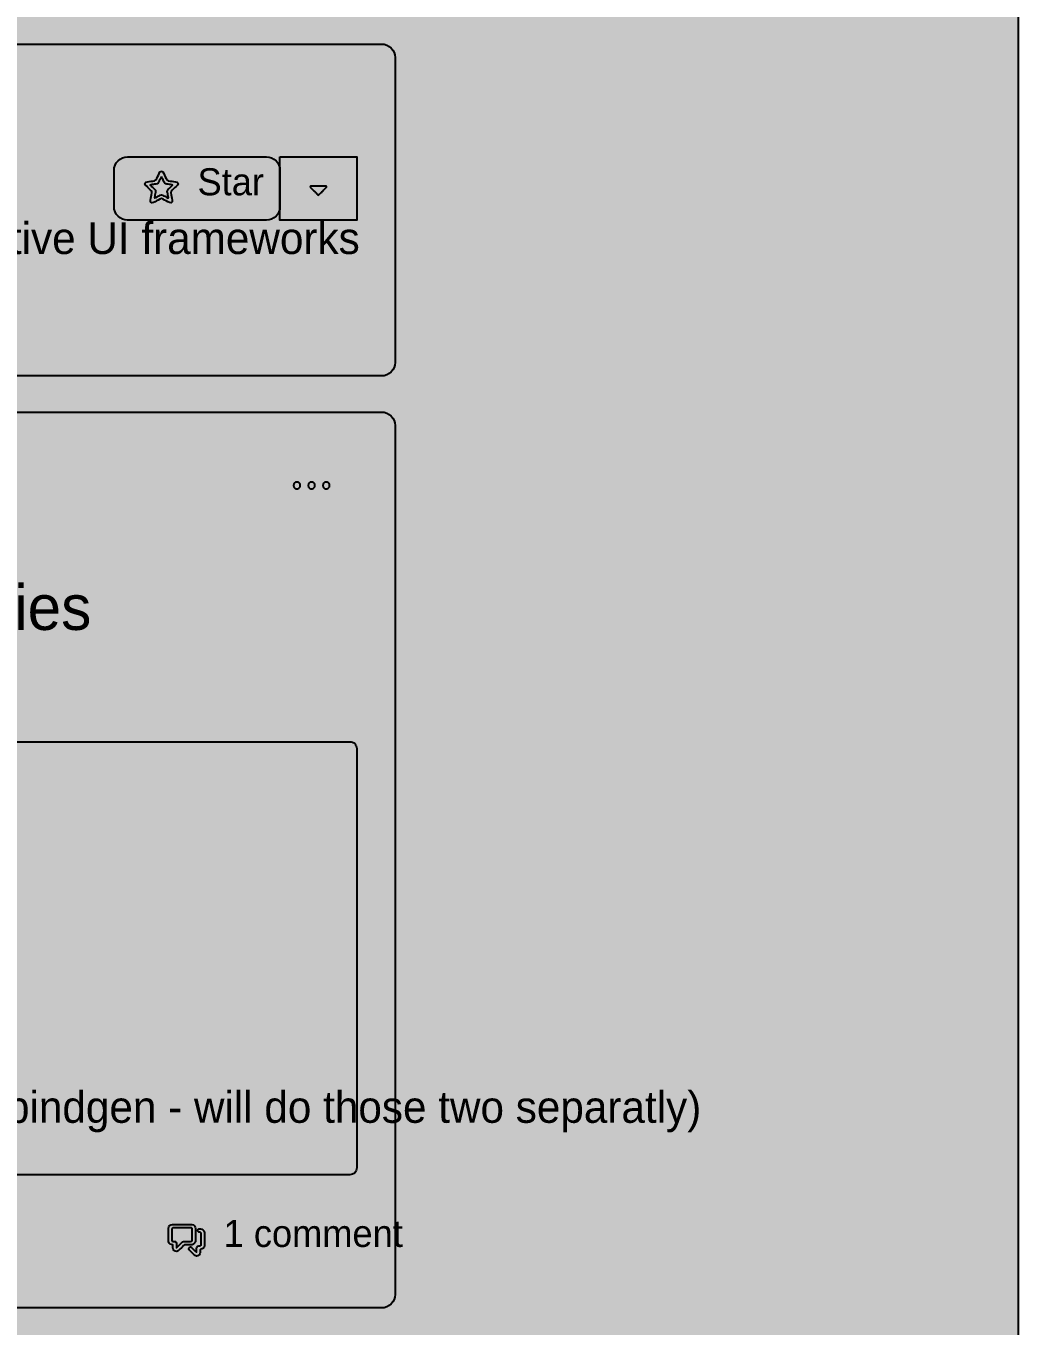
# Model space of a CAD drawing. Extents: x 0 to 2255, y 0 to 8703.
# Drawn here: x 840 to 1280, y 6424 to 7000 of the extents above; entities that cross this region are included whole.
import ezdxf

# ---------------------------------------------------------------- set-up
doc = ezdxf.new("R2010")
doc.units = 0

msp = doc.modelspace()

# ---------------------------------------------------------------- hatches: boundary and pattern name
at = {"true_color": 0x0d1117}
for points in [[(0, 8703), (1280, 8703), (1280, 0.44), (0, 0.44)], [(0, 8639), (1280, 8639), (1280, 0.44), (0, 0.44)], [(350, 6991.94), (998.03, 6991.94), (998.03, 6991.94), (999.2, 6991.82), (1000.33, 6991.48), (1001.36, 6990.93), (1002.27, 6990.18), (1003.02, 6989.27), (1003.57, 6988.23), (1003.92, 6987.11), (1004.03, 6985.94), (1004.03, 6850.94), (1004.03, 6850.94), (1003.92, 6849.77), (1003.57, 6848.64), (1003.02, 6847.6), (1002.27, 6846.69), (1001.36, 6845.95), (1000.33, 6845.39), (999.2, 6845.05), (998.03, 6844.94), (350, 6844.94), (350, 6844.94), (348.83, 6845.05), (347.7, 6845.39), (346.67, 6845.95), (345.76, 6846.69), (345.01, 6847.6), (344.46, 6848.64), (344.12, 6849.77), (344, 6850.94), (344, 6985.94), (344, 6985.94), (344.12, 6987.11), (344.46, 6988.23), (345.01, 6989.27), (345.76, 6990.18), (346.67, 6990.93), (347.7, 6991.48), (348.83, 6991.82), (350, 6991.94)], [(350, 6828.94), (998.03, 6828.94), (998.03, 6828.94), (999.2, 6828.82), (1000.33, 6828.48), (1001.36, 6827.93), (1002.27, 6827.18), (1003.02, 6826.27), (1003.57, 6825.23), (1003.92, 6824.11), (1004.03, 6822.94), (1004.03, 6438.12), (1004.03, 6438.12), (1003.92, 6436.95), (1003.57, 6435.83), (1003.02, 6434.79), (1002.27, 6433.88), (1001.36, 6433.14), (1000.33, 6432.58), (999.2, 6432.24), (998.03, 6432.12), (350, 6432.12), (350, 6432.12), (348.83, 6432.24), (347.7, 6432.58), (346.67, 6433.14), (345.76, 6433.88), (345.01, 6434.79), (344.46, 6435.83), (344.12, 6436.95), (344, 6438.12), (344, 6822.94), (344, 6822.94), (344.12, 6824.11), (344.46, 6825.23), (345.01, 6826.27), (345.76, 6827.18), (346.67, 6827.93), (347.7, 6828.48), (348.83, 6828.82), (350, 6828.94)]]:
    msp.add_hatch(color=256, dxfattribs=at).paths.add_polyline_path(points, flags=0)
at = {"true_color": 0x010409}
msp.add_hatch(color=256, dxfattribs=at).paths.add_polyline_path([(0, 8639), (1280, 8639), (1280, 0.44), (0, 0.44)], flags=0)
at = {"true_color": 0x212830}
for points in [[(885.5, 6941.94), (947.03, 6941.94), (947.03, 6941.94), (948.2, 6941.82), (949.33, 6941.48), (950.36, 6940.93), (951.27, 6940.18), (952.02, 6939.27), (952.57, 6938.23), (952.92, 6937.11), (953.03, 6935.94), (953.03, 6919.94), (953.03, 6919.94), (952.92, 6918.77), (952.57, 6917.64), (952.02, 6916.6), (951.27, 6915.69), (950.36, 6914.95), (949.33, 6914.39), (948.2, 6914.05), (947.03, 6913.94), (885.5, 6913.94), (885.5, 6913.94), (884.33, 6914.05), (883.2, 6914.39), (882.17, 6914.95), (881.26, 6915.69), (880.51, 6916.6), (879.96, 6917.64), (879.62, 6918.77), (879.5, 6919.94), (879.5, 6935.94), (879.5, 6935.94), (879.62, 6937.11), (879.96, 6938.23), (880.51, 6939.27), (881.26, 6940.18), (882.17, 6940.93), (883.2, 6941.48), (884.33, 6941.82), (885.5, 6941.94)], [(953.03, 6941.94), (987.03, 6941.94), (987.03, 6913.94), (953.03, 6913.94)]]:
    msp.add_hatch(color=256, dxfattribs=at).paths.add_polyline_path(points, flags=0)
at = {"true_color": 0x9198a1}
h = msp.add_hatch(color=256, dxfattribs=at)
h.paths.add_polyline_path([(900.5, 6935.69), (901.15, 6935.3), (901.51, 6934.59), (901.86, 6933.88), (902.21, 6933.17), (902.56, 6932.45), (902.91, 6931.74), (903.53, 6931.39), (904.31, 6931.27), (905.1, 6931.16), (905.89, 6931.04), (906.67, 6930.93), (907.46, 6930.79), (907.9, 6930.18), (907.59, 6929.48), (907.03, 6928.92), (906.46, 6928.37), (905.89, 6927.81), (905.32, 6927.26), (904.75, 6926.7), (904.74, 6925.97), (904.88, 6925.18), (905.01, 6924.4), (905.15, 6923.62), (905.28, 6922.83), (905.33, 6922.05), (904.76, 6921.54), (904.02, 6921.74), (903.31, 6922.11), (902.61, 6922.48), (901.91, 6922.85), (901.2, 6923.22), (900.5, 6923.59), (899.79, 6923.22), (899.09, 6922.85), (898.39, 6922.48), (897.68, 6922.11), (896.98, 6921.74), (896.23, 6921.54), (895.67, 6922.05), (895.72, 6922.84), (895.86, 6923.62), (895.99, 6924.4), (896.12, 6925.19), (896.26, 6925.97), (896.25, 6926.71), (895.68, 6927.26), (895.11, 6927.82), (894.54, 6928.37), (893.97, 6928.93), (893.4, 6929.48), (893.09, 6930.18), (893.54, 6930.79), (894.33, 6930.93), (895.11, 6931.04), (895.9, 6931.16), (896.69, 6931.27), (897.47, 6931.39), (898.09, 6931.74), (898.44, 6932.45), (898.79, 6933.17), (899.14, 6933.88), (899.49, 6934.59), (899.85, 6935.3), (900.5, 6935.69)], flags=0)
h.paths.add_polyline_path([(900.5, 6933.24), (900.26, 6932.75), (900.02, 6932.26), (899.78, 6931.77), (899.53, 6931.29), (899.29, 6930.8), (899.04, 6930.31), (898.58, 6930.03), (898.04, 6929.95), (897.5, 6929.88), (896.97, 6929.8), (896.43, 6929.72), (895.89, 6929.64), (895.53, 6929.5), (895.92, 6929.12), (896.31, 6928.74), (896.7, 6928.36), (897.1, 6927.98), (897.49, 6927.6), (897.84, 6927.19), (897.9, 6926.66), (897.81, 6926.12), (897.71, 6925.58), (897.62, 6925.04), (897.53, 6924.51), (897.44, 6923.97), (897.58, 6923.75), (898.06, 6924), (898.54, 6924.26), (899.02, 6924.51), (899.51, 6924.76), (899.99, 6925.02), (900.5, 6925.19), (901.01, 6925.02), (901.49, 6924.76), (901.98, 6924.51), (902.46, 6924.25), (902.94, 6924), (903.43, 6923.75), (903.56, 6923.97), (903.47, 6924.51), (903.38, 6925.04), (903.29, 6925.58), (903.19, 6926.12), (903.1, 6926.66), (903.16, 6927.19), (903.51, 6927.6), (903.9, 6927.98), (904.3, 6928.36), (904.69, 6928.74), (905.08, 6929.12), (905.47, 6929.5), (905.11, 6929.64), (904.57, 6929.72), (904.03, 6929.8), (903.49, 6929.87), (902.95, 6929.95), (902.41, 6930.03), (901.96, 6930.32), (901.71, 6930.8), (901.47, 6931.29), (901.22, 6931.78), (900.98, 6932.27), (900.74, 6932.76), (900.5, 6933.24)], flags=0)
msp.add_hatch(color=256, dxfattribs=at).paths.add_polyline_path([(966.46, 6928.51), (966.66, 6928.31), (966.86, 6928.11), (967.05, 6927.91), (967.25, 6927.72), (967.45, 6927.52), (967.65, 6927.32), (967.85, 6927.12), (968.05, 6926.92), (968.25, 6926.72), (968.44, 6926.53), (968.64, 6926.33), (968.84, 6926.13), (969.04, 6925.93), (969.24, 6925.73), (969.44, 6925.53), (969.63, 6925.33), (969.83, 6925.14), (970.09, 6925.05), (970.31, 6925.21), (970.51, 6925.41), (970.7, 6925.61), (970.9, 6925.81), (971.1, 6926.01), (971.3, 6926.21), (971.5, 6926.4), (971.7, 6926.6), (971.89, 6926.8), (972.09, 6927), (972.29, 6927.2), (972.49, 6927.4), (972.69, 6927.6), (972.89, 6927.79), (973.09, 6927.99), (973.28, 6928.19), (973.48, 6928.39), (973.66, 6928.6), (973.61, 6928.86), (973.35, 6928.94), (973.07, 6928.94), (972.78, 6928.94), (972.5, 6928.94), (972.22, 6928.94), (971.94, 6928.94), (971.66, 6928.94), (971.38, 6928.94), (971.1, 6928.94), (970.82, 6928.94), (970.54, 6928.94), (970.26, 6928.94), (969.98, 6928.94), (969.7, 6928.94), (969.41, 6928.94), (969.13, 6928.94), (968.85, 6928.94), (968.57, 6928.94), (968.29, 6928.94), (968.01, 6928.94), (967.73, 6928.94), (967.45, 6928.94), (967.17, 6928.94), (966.89, 6928.94), (966.61, 6928.94), (966.4, 6928.77), (966.46, 6928.51)], flags=0)
h = msp.add_hatch(color=256, dxfattribs=at)
h.paths.add_polyline_path([(967.03, 6794.94), (967.18, 6794.94), (967.32, 6794.97), (967.47, 6795), (967.61, 6795.05), (967.74, 6795.11), (967.86, 6795.19), (967.98, 6795.28), (968.09, 6795.38), (968.19, 6795.49), (968.28, 6795.6), (968.35, 6795.73), (968.42, 6795.86), (968.47, 6796), (968.5, 6796.14), (968.52, 6796.29), (968.53, 6796.44), (968.52, 6796.58), (968.5, 6796.73), (968.47, 6796.87), (968.42, 6797.01), (968.35, 6797.14), (968.28, 6797.27), (968.19, 6797.39), (968.09, 6797.5), (967.98, 6797.6), (967.86, 6797.68), (967.74, 6797.76), (967.61, 6797.82), (967.47, 6797.87), (967.32, 6797.91), (967.18, 6797.93), (967.03, 6797.94), (966.88, 6797.93), (966.74, 6797.91), (966.6, 6797.87), (966.46, 6797.82), (966.32, 6797.76), (966.2, 6797.68), (966.08, 6797.6), (965.97, 6797.5), (965.87, 6797.39), (965.78, 6797.27), (965.71, 6797.14), (965.65, 6797.01), (965.6, 6796.87), (965.56, 6796.73), (965.54, 6796.58), (965.53, 6796.44), (965.54, 6796.29), (965.56, 6796.14), (965.6, 6796), (965.65, 6795.86), (965.71, 6795.73), (965.78, 6795.6), (965.87, 6795.49), (965.97, 6795.38), (966.08, 6795.28), (966.2, 6795.19), (966.32, 6795.11), (966.46, 6795.05), (966.6, 6795), (966.74, 6794.97), (966.88, 6794.94), (967.03, 6794.94)], flags=0)
h.paths.add_polyline_path([(960.53, 6794.94), (960.68, 6794.94), (960.82, 6794.97), (960.97, 6795), (961.11, 6795.05), (961.24, 6795.11), (961.36, 6795.19), (961.48, 6795.28), (961.59, 6795.38), (961.69, 6795.49), (961.78, 6795.6), (961.85, 6795.73), (961.92, 6795.86), (961.97, 6796), (962, 6796.14), (962.02, 6796.29), (962.03, 6796.44), (962.02, 6796.58), (962, 6796.73), (961.97, 6796.87), (961.92, 6797.01), (961.85, 6797.14), (961.78, 6797.27), (961.69, 6797.39), (961.59, 6797.5), (961.48, 6797.6), (961.36, 6797.68), (961.24, 6797.76), (961.11, 6797.82), (960.97, 6797.87), (960.82, 6797.91), (960.68, 6797.93), (960.53, 6797.94), (960.38, 6797.93), (960.24, 6797.91), (960.1, 6797.87), (959.96, 6797.82), (959.82, 6797.76), (959.7, 6797.68), (959.58, 6797.6), (959.47, 6797.5), (959.37, 6797.39), (959.28, 6797.27), (959.21, 6797.14), (959.15, 6797.01), (959.1, 6796.87), (959.06, 6796.73), (959.04, 6796.58), (959.03, 6796.44), (959.04, 6796.29), (959.06, 6796.14), (959.1, 6796), (959.15, 6795.86), (959.21, 6795.73), (959.28, 6795.6), (959.37, 6795.49), (959.47, 6795.38), (959.58, 6795.28), (959.7, 6795.19), (959.82, 6795.11), (959.96, 6795.05), (960.1, 6795), (960.24, 6794.97), (960.38, 6794.94), (960.53, 6794.94)], flags=0)
h.paths.add_polyline_path([(973.53, 6794.94), (973.68, 6794.94), (973.82, 6794.97), (973.97, 6795), (974.11, 6795.05), (974.24, 6795.11), (974.36, 6795.19), (974.48, 6795.28), (974.59, 6795.38), (974.69, 6795.49), (974.78, 6795.6), (974.85, 6795.73), (974.92, 6795.86), (974.97, 6796), (975, 6796.14), (975.02, 6796.29), (975.03, 6796.44), (975.02, 6796.58), (975, 6796.73), (974.97, 6796.87), (974.92, 6797.01), (974.85, 6797.14), (974.78, 6797.27), (974.69, 6797.39), (974.59, 6797.5), (974.48, 6797.6), (974.36, 6797.68), (974.24, 6797.76), (974.11, 6797.82), (973.97, 6797.87), (973.82, 6797.91), (973.68, 6797.93), (973.53, 6797.94), (973.38, 6797.93), (973.24, 6797.91), (973.1, 6797.87), (972.96, 6797.82), (972.82, 6797.76), (972.7, 6797.68), (972.58, 6797.6), (972.47, 6797.5), (972.37, 6797.39), (972.28, 6797.27), (972.21, 6797.14), (972.15, 6797.01), (972.1, 6796.87), (972.06, 6796.73), (972.04, 6796.58), (972.03, 6796.44), (972.04, 6796.29), (972.06, 6796.14), (972.1, 6796), (972.15, 6795.86), (972.21, 6795.73), (972.28, 6795.6), (972.37, 6795.49), (972.47, 6795.38), (972.58, 6795.28), (972.7, 6795.19), (972.82, 6795.11), (972.96, 6795.05), (973.1, 6795), (973.24, 6794.97), (973.38, 6794.94), (973.53, 6794.94)], flags=0)
at = {"true_color": 0x151b23}
msp.add_hatch(color=256, dxfattribs=at).paths.add_polyline_path([(364, 6682.94), (984.03, 6682.94), (984.03, 6682.94), (984.62, 6682.88), (985.18, 6682.71), (985.7, 6682.43), (986.15, 6682.06), (986.53, 6681.6), (986.8, 6681.09), (986.97, 6680.52), (987.03, 6679.94), (987.03, 6494.12), (987.03, 6494.12), (986.97, 6493.54), (986.8, 6492.98), (986.53, 6492.46), (986.15, 6492), (985.7, 6491.63), (985.18, 6491.35), (984.62, 6491.18), (984.03, 6491.12), (364, 6491.12), (364, 6491.12), (363.41, 6491.18), (362.85, 6491.35), (362.33, 6491.63), (361.88, 6492), (361.51, 6492.46), (361.23, 6492.98), (361.06, 6493.54), (361, 6494.12), (361, 6679.94), (361, 6679.94), (361.06, 6680.52), (361.23, 6681.09), (361.51, 6681.6), (361.88, 6682.06), (362.33, 6682.43), (362.85, 6682.71), (363.41, 6682.88), (364, 6682.94)], flags=0)
at = {"true_color": 0x9198a1}
h = msp.add_hatch(color=256, dxfattribs=at)
h.paths.add_polyline_path([(905.36, 6469.12), (906.02, 6469.12), (906.69, 6469.12), (907.35, 6469.12), (908.02, 6469.12), (908.68, 6469.12), (909.35, 6469.12), (910.01, 6469.12), (910.68, 6469.12), (911.34, 6469.12), (912.01, 6469.12), (912.67, 6469.12), (913.34, 6469.12), (914, 6469.12), (914.64, 6468.94), (915.16, 6468.54), (915.5, 6467.97), (915.61, 6467.32), (915.61, 6466.66), (915.61, 6465.99), (915.61, 6465.33), (915.61, 6464.66), (915.61, 6464), (915.61, 6463.33), (915.61, 6462.67), (915.61, 6462), (915.53, 6461.35), (915.21, 6460.77), (914.71, 6460.34), (914.08, 6460.14), (913.41, 6460.12), (912.75, 6460.12), (912.08, 6460.12), (911.42, 6460.12), (910.75, 6460.12), (910.26, 6459.71), (909.79, 6459.24), (909.32, 6458.77), (908.85, 6458.3), (908.38, 6457.83), (907.89, 6457.38), (907.28, 6457.14), (906.62, 6457.2), (906.06, 6457.53), (905.7, 6458.09), (905.61, 6458.74), (905.61, 6459.41), (905.61, 6460.07), (905, 6460.16), (904.39, 6460.42), (903.92, 6460.88), (903.65, 6461.48), (903.61, 6462.15), (903.61, 6462.81), (903.61, 6463.48), (903.61, 6464.14), (903.61, 6464.81), (903.61, 6465.47), (903.61, 6466.14), (903.61, 6466.8), (903.61, 6467.46), (903.77, 6468.11), (904.15, 6468.64), (904.71, 6469), (905.36, 6469.12)], flags=0)
h.paths.add_polyline_path([(905.11, 6467.38), (905.11, 6466.85), (905.11, 6466.33), (905.11, 6465.81), (905.11, 6465.29), (905.11, 6464.77), (905.11, 6464.25), (905.11, 6463.72), (905.11, 6463.2), (905.11, 6462.68), (905.11, 6462.16), (905.21, 6461.67), (905.72, 6461.62), (906.25, 6461.62), (906.75, 6461.52), (907.07, 6461.12), (907.11, 6460.6), (907.11, 6460.08), (907.11, 6459.56), (907.11, 6459.04), (907.23, 6458.8), (907.6, 6459.17), (907.97, 6459.54), (908.33, 6459.91), (908.7, 6460.28), (909.07, 6460.65), (909.44, 6461.02), (909.81, 6461.39), (910.26, 6461.62), (910.79, 6461.62), (911.31, 6461.62), (911.83, 6461.62), (912.35, 6461.62), (912.87, 6461.62), (913.39, 6461.62), (913.91, 6461.63), (914.11, 6462.06), (914.11, 6462.58), (914.11, 6463.1), (914.11, 6463.62), (914.11, 6464.14), (914.11, 6464.67), (914.11, 6465.19), (914.11, 6465.71), (914.11, 6466.23), (914.11, 6466.75), (914.11, 6467.27), (913.83, 6467.62), (913.31, 6467.62), (912.79, 6467.62), (912.27, 6467.62), (911.75, 6467.62), (911.22, 6467.62), (910.7, 6467.62), (910.18, 6467.62), (909.66, 6467.62), (909.14, 6467.62), (908.62, 6467.62), (908.1, 6467.62), (907.57, 6467.62), (907.05, 6467.62), (906.53, 6467.62), (906.01, 6467.62), (905.49, 6467.62), (905.11, 6467.38)], flags=0)
h.paths.add_polyline_path([(918.11, 6465.38), (917.64, 6465.62), (917.04, 6465.69), (916.65, 6466.14), (916.7, 6466.73), (917.16, 6467.1), (917.77, 6467.12), (918.37, 6467.05), (918.91, 6466.77), (919.33, 6466.33), (919.56, 6465.77), (919.61, 6465.17), (919.61, 6464.56), (919.61, 6463.95), (919.61, 6463.34), (919.61, 6462.73), (919.61, 6462.12), (919.61, 6461.51), (919.61, 6460.9), (919.61, 6460.29), (919.6, 6459.68), (919.43, 6459.1), (919.07, 6458.61), (918.56, 6458.27), (917.97, 6458.13), (917.61, 6457.88), (917.61, 6457.27), (917.61, 6456.66), (917.51, 6456.06), (917.18, 6455.55), (916.68, 6455.22), (916.08, 6455.13), (915.49, 6455.28), (915.02, 6455.66), (914.58, 6456.09), (914.15, 6456.52), (913.72, 6456.95), (913.29, 6457.38), (912.86, 6457.81), (912.59, 6458.34), (912.79, 6458.9), (913.33, 6459.14), (913.88, 6458.91), (914.31, 6458.48), (914.74, 6458.05), (915.17, 6457.62), (915.6, 6457.19), (916.04, 6456.76), (916.11, 6457.19), (916.11, 6457.8), (916.11, 6458.41), (916.12, 6459.02), (916.46, 6459.51), (917.05, 6459.62), (917.65, 6459.62), (918.11, 6459.89), (918.11, 6460.5), (918.11, 6461.11), (918.11, 6461.72), (918.11, 6462.33), (918.11, 6462.94), (918.11, 6463.55), (918.11, 6464.16), (918.11, 6464.77), (918.11, 6465.38)], flags=0)

# ---------------------------------------------------------------- linework, layer by layer
at = {"true_color": 0x0d1117}
for points in [[(0, 8703), (1280, 8703), (1280, 0.44), (0, 0.44)], [(0, 8639), (1280, 8639), (1280, 0.44), (0, 0.44)]]:
    msp.add_lwpolyline(points, close=True, dxfattribs=at)
at = {"true_color": 0x010409}
msp.add_lwpolyline([(0, 8639), (1280, 8639), (1280, 0.44), (0, 0.44)], close=True, dxfattribs=at)
at = {"true_color": 0x3d444d}
for points in [[(350, 6991.94), (998.03, 6991.94), (998.03, 6991.94), (999.2, 6991.82), (1000.33, 6991.48), (1001.36, 6990.93), (1002.27, 6990.18), (1003.02, 6989.27), (1003.57, 6988.23), (1003.92, 6987.11), (1004.03, 6985.94), (1004.03, 6850.94), (1004.03, 6850.94), (1003.92, 6849.77), (1003.57, 6848.64), (1003.02, 6847.6), (1002.27, 6846.69), (1001.36, 6845.95), (1000.33, 6845.39), (999.2, 6845.05), (998.03, 6844.94), (350, 6844.94)], [(350, 6828.94), (998.03, 6828.94), (998.03, 6828.94), (999.2, 6828.82), (1000.33, 6828.48), (1001.36, 6827.93), (1002.27, 6827.18), (1003.02, 6826.27), (1003.57, 6825.23), (1003.92, 6824.11), (1004.03, 6822.94), (1004.03, 6438.12), (1004.03, 6438.12), (1003.92, 6436.95), (1003.57, 6435.83), (1003.02, 6434.79), (1002.27, 6433.88), (1001.36, 6433.14), (1000.33, 6432.58), (999.2, 6432.24), (998.03, 6432.12), (350, 6432.12)]]:
    msp.add_lwpolyline(points, dxfattribs=at)
for points in [[(885.5, 6941.94), (947.03, 6941.94), (947.03, 6941.94), (948.2, 6941.82), (949.33, 6941.48), (950.36, 6940.93), (951.27, 6940.18), (952.02, 6939.27), (952.57, 6938.23), (952.92, 6937.11), (953.03, 6935.94), (953.03, 6919.94), (953.03, 6919.94), (952.92, 6918.77), (952.57, 6917.64), (952.02, 6916.6), (951.27, 6915.69), (950.36, 6914.95), (949.33, 6914.39), (948.2, 6914.05), (947.03, 6913.94), (885.5, 6913.94), (885.5, 6913.94), (884.33, 6914.05), (883.2, 6914.39), (882.17, 6914.95), (881.26, 6915.69), (880.51, 6916.6), (879.96, 6917.64), (879.62, 6918.77), (879.5, 6919.94), (879.5, 6935.94), (879.5, 6935.94), (879.62, 6937.11), (879.96, 6938.23), (880.51, 6939.27), (881.26, 6940.18), (882.17, 6940.93), (883.2, 6941.48), (884.33, 6941.82), (885.5, 6941.94)], [(953.03, 6941.94), (987.03, 6941.94), (987.03, 6913.94), (953.03, 6913.94)]]:
    msp.add_lwpolyline(points, close=True, dxfattribs=at)
at = {"true_color": 0x9198a1}
for points in [[(900.5, 6935.69), (901.15, 6935.3), (901.51, 6934.59), (901.86, 6933.88), (902.21, 6933.17), (902.56, 6932.45), (902.91, 6931.74), (903.53, 6931.39), (904.31, 6931.27), (905.1, 6931.16), (905.89, 6931.04), (906.67, 6930.93), (907.46, 6930.79), (907.9, 6930.18), (907.59, 6929.48), (907.03, 6928.92), (906.46, 6928.37), (905.89, 6927.81), (905.32, 6927.26), (904.75, 6926.7), (904.74, 6925.97), (904.88, 6925.18), (905.01, 6924.4), (905.15, 6923.62), (905.28, 6922.83), (905.33, 6922.05), (904.76, 6921.54), (904.02, 6921.74), (903.31, 6922.11), (902.61, 6922.48), (901.91, 6922.85), (901.2, 6923.22), (900.5, 6923.59), (899.79, 6923.22), (899.09, 6922.85), (898.39, 6922.48), (897.68, 6922.11), (896.98, 6921.74), (896.23, 6921.54), (895.67, 6922.05), (895.72, 6922.84), (895.86, 6923.62), (895.99, 6924.4), (896.12, 6925.19), (896.26, 6925.97), (896.25, 6926.71), (895.68, 6927.26), (895.11, 6927.82), (894.54, 6928.37), (893.97, 6928.93), (893.4, 6929.48), (893.09, 6930.18), (893.54, 6930.79), (894.33, 6930.93), (895.11, 6931.04), (895.9, 6931.16), (896.69, 6931.27), (897.47, 6931.39), (898.09, 6931.74), (898.44, 6932.45), (898.79, 6933.17), (899.14, 6933.88), (899.49, 6934.59), (899.85, 6935.3), (900.5, 6935.69)], [(900.5, 6933.24), (900.26, 6932.75), (900.02, 6932.26), (899.78, 6931.77), (899.53, 6931.29), (899.29, 6930.8), (899.04, 6930.31), (898.58, 6930.03), (898.04, 6929.95), (897.5, 6929.88), (896.97, 6929.8), (896.43, 6929.72), (895.89, 6929.64), (895.53, 6929.5), (895.92, 6929.12), (896.31, 6928.74), (896.7, 6928.36), (897.1, 6927.98), (897.49, 6927.6), (897.84, 6927.19), (897.9, 6926.66), (897.81, 6926.12), (897.71, 6925.58), (897.62, 6925.04), (897.53, 6924.51), (897.44, 6923.97), (897.58, 6923.75), (898.06, 6924), (898.54, 6924.26), (899.02, 6924.51), (899.51, 6924.76), (899.99, 6925.02), (900.5, 6925.19), (901.01, 6925.02), (901.49, 6924.76), (901.98, 6924.51), (902.46, 6924.25), (902.94, 6924), (903.43, 6923.75), (903.56, 6923.97), (903.47, 6924.51), (903.38, 6925.04), (903.29, 6925.58), (903.19, 6926.12), (903.1, 6926.66), (903.16, 6927.19), (903.51, 6927.6), (903.9, 6927.98), (904.3, 6928.36), (904.69, 6928.74), (905.08, 6929.12), (905.47, 6929.5), (905.11, 6929.64), (904.57, 6929.72), (904.03, 6929.8), (903.49, 6929.87), (902.95, 6929.95), (902.41, 6930.03), (901.96, 6930.32), (901.71, 6930.8), (901.47, 6931.29), (901.22, 6931.78), (900.98, 6932.27), (900.74, 6932.76), (900.5, 6933.24)], [(966.46, 6928.51), (966.66, 6928.31), (966.86, 6928.11), (967.05, 6927.91), (967.25, 6927.72), (967.45, 6927.52), (967.65, 6927.32), (967.85, 6927.12), (968.05, 6926.92), (968.25, 6926.72), (968.44, 6926.53), (968.64, 6926.33), (968.84, 6926.13), (969.04, 6925.93), (969.24, 6925.73), (969.44, 6925.53), (969.63, 6925.33), (969.83, 6925.14), (970.09, 6925.05), (970.31, 6925.21), (970.51, 6925.41), (970.7, 6925.61), (970.9, 6925.81), (971.1, 6926.01), (971.3, 6926.21), (971.5, 6926.4), (971.7, 6926.6), (971.89, 6926.8), (972.09, 6927), (972.29, 6927.2), (972.49, 6927.4), (972.69, 6927.6), (972.89, 6927.79), (973.09, 6927.99), (973.28, 6928.19), (973.48, 6928.39), (973.66, 6928.6), (973.61, 6928.86), (973.35, 6928.94), (973.07, 6928.94), (972.78, 6928.94), (972.5, 6928.94), (972.22, 6928.94), (971.94, 6928.94), (971.66, 6928.94), (971.38, 6928.94), (971.1, 6928.94), (970.82, 6928.94), (970.54, 6928.94), (970.26, 6928.94), (969.98, 6928.94), (969.7, 6928.94), (969.41, 6928.94), (969.13, 6928.94), (968.85, 6928.94), (968.57, 6928.94), (968.29, 6928.94), (968.01, 6928.94), (967.73, 6928.94), (967.45, 6928.94), (967.17, 6928.94), (966.89, 6928.94), (966.61, 6928.94), (966.4, 6928.77), (966.46, 6928.51)], [(960.53, 6794.94), (960.68, 6794.94), (960.82, 6794.97), (960.97, 6795), (961.11, 6795.05), (961.24, 6795.11), (961.36, 6795.19), (961.48, 6795.28), (961.59, 6795.38), (961.69, 6795.49), (961.78, 6795.6), (961.85, 6795.73), (961.92, 6795.86), (961.97, 6796), (962, 6796.14), (962.02, 6796.29), (962.03, 6796.44), (962.02, 6796.58), (962, 6796.73), (961.97, 6796.87), (961.92, 6797.01), (961.85, 6797.14), (961.78, 6797.27), (961.69, 6797.39), (961.59, 6797.5), (961.48, 6797.6), (961.36, 6797.68), (961.24, 6797.76), (961.11, 6797.82), (960.97, 6797.87), (960.82, 6797.91), (960.68, 6797.93), (960.53, 6797.94), (960.38, 6797.93), (960.24, 6797.91), (960.1, 6797.87), (959.96, 6797.82), (959.82, 6797.76), (959.7, 6797.68), (959.58, 6797.6), (959.47, 6797.5), (959.37, 6797.39), (959.28, 6797.27), (959.21, 6797.14), (959.15, 6797.01), (959.1, 6796.87), (959.06, 6796.73), (959.04, 6796.58), (959.03, 6796.44), (959.04, 6796.29), (959.06, 6796.14), (959.1, 6796), (959.15, 6795.86), (959.21, 6795.73), (959.28, 6795.6), (959.37, 6795.49), (959.47, 6795.38), (959.58, 6795.28), (959.7, 6795.19), (959.82, 6795.11), (959.96, 6795.05), (960.1, 6795), (960.24, 6794.97), (960.38, 6794.94), (960.53, 6794.94)], [(967.03, 6794.94), (967.18, 6794.94), (967.32, 6794.97), (967.47, 6795), (967.61, 6795.05), (967.74, 6795.11), (967.86, 6795.19), (967.98, 6795.28), (968.09, 6795.38), (968.19, 6795.49), (968.28, 6795.6), (968.35, 6795.73), (968.42, 6795.86), (968.47, 6796), (968.5, 6796.14), (968.52, 6796.29), (968.53, 6796.44), (968.52, 6796.58), (968.5, 6796.73), (968.47, 6796.87), (968.42, 6797.01), (968.35, 6797.14), (968.28, 6797.27), (968.19, 6797.39), (968.09, 6797.5), (967.98, 6797.6), (967.86, 6797.68), (967.74, 6797.76), (967.61, 6797.82), (967.47, 6797.87), (967.32, 6797.91), (967.18, 6797.93), (967.03, 6797.94), (966.88, 6797.93), (966.74, 6797.91), (966.6, 6797.87), (966.46, 6797.82), (966.32, 6797.76), (966.2, 6797.68), (966.08, 6797.6), (965.97, 6797.5), (965.87, 6797.39), (965.78, 6797.27), (965.71, 6797.14), (965.65, 6797.01), (965.6, 6796.87), (965.56, 6796.73), (965.54, 6796.58), (965.53, 6796.44), (965.54, 6796.29), (965.56, 6796.14), (965.6, 6796), (965.65, 6795.86), (965.71, 6795.73), (965.78, 6795.6), (965.87, 6795.49), (965.97, 6795.38), (966.08, 6795.28), (966.2, 6795.19), (966.32, 6795.11), (966.46, 6795.05), (966.6, 6795), (966.74, 6794.97), (966.88, 6794.94), (967.03, 6794.94)], [(973.53, 6794.94), (973.68, 6794.94), (973.82, 6794.97), (973.97, 6795), (974.11, 6795.05), (974.24, 6795.11), (974.36, 6795.19), (974.48, 6795.28), (974.59, 6795.38), (974.69, 6795.49), (974.78, 6795.6), (974.85, 6795.73), (974.92, 6795.86), (974.97, 6796), (975, 6796.14), (975.02, 6796.29), (975.03, 6796.44), (975.02, 6796.58), (975, 6796.73), (974.97, 6796.87), (974.92, 6797.01), (974.85, 6797.14), (974.78, 6797.27), (974.69, 6797.39), (974.59, 6797.5), (974.48, 6797.6), (974.36, 6797.68), (974.24, 6797.76), (974.11, 6797.82), (973.97, 6797.87), (973.82, 6797.91), (973.68, 6797.93), (973.53, 6797.94), (973.38, 6797.93), (973.24, 6797.91), (973.1, 6797.87), (972.96, 6797.82), (972.82, 6797.76), (972.7, 6797.68), (972.58, 6797.6), (972.47, 6797.5), (972.37, 6797.39), (972.28, 6797.27), (972.21, 6797.14), (972.15, 6797.01), (972.1, 6796.87), (972.06, 6796.73), (972.04, 6796.58), (972.03, 6796.44), (972.04, 6796.29), (972.06, 6796.14), (972.1, 6796), (972.15, 6795.86), (972.21, 6795.73), (972.28, 6795.6), (972.37, 6795.49), (972.47, 6795.38), (972.58, 6795.28), (972.7, 6795.19), (972.82, 6795.11), (972.96, 6795.05), (973.1, 6795), (973.24, 6794.97), (973.38, 6794.94), (973.53, 6794.94)], [(905.36, 6469.12), (906.02, 6469.12), (906.69, 6469.12), (907.35, 6469.12), (908.02, 6469.12), (908.68, 6469.12), (909.35, 6469.12), (910.01, 6469.12), (910.68, 6469.12), (911.34, 6469.12), (912.01, 6469.12), (912.67, 6469.12), (913.34, 6469.12), (914, 6469.12), (914.64, 6468.94), (915.16, 6468.54), (915.5, 6467.97), (915.61, 6467.32), (915.61, 6466.66), (915.61, 6465.99), (915.61, 6465.33), (915.61, 6464.66), (915.61, 6464), (915.61, 6463.33), (915.61, 6462.67), (915.61, 6462), (915.53, 6461.35), (915.21, 6460.77), (914.71, 6460.34), (914.08, 6460.14), (913.41, 6460.12), (912.75, 6460.12), (912.08, 6460.12), (911.42, 6460.12), (910.75, 6460.12), (910.26, 6459.71), (909.79, 6459.24), (909.32, 6458.77), (908.85, 6458.3), (908.38, 6457.83), (907.89, 6457.38), (907.28, 6457.14), (906.62, 6457.2), (906.06, 6457.53), (905.7, 6458.09), (905.61, 6458.74), (905.61, 6459.41), (905.61, 6460.07), (905, 6460.16), (904.39, 6460.42), (903.92, 6460.88), (903.65, 6461.48), (903.61, 6462.15), (903.61, 6462.81), (903.61, 6463.48), (903.61, 6464.14), (903.61, 6464.81), (903.61, 6465.47), (903.61, 6466.14), (903.61, 6466.8), (903.61, 6467.46), (903.77, 6468.11), (904.15, 6468.64), (904.71, 6469), (905.36, 6469.12)], [(905.11, 6467.38), (905.11, 6466.85), (905.11, 6466.33), (905.11, 6465.81), (905.11, 6465.29), (905.11, 6464.77), (905.11, 6464.25), (905.11, 6463.72), (905.11, 6463.2), (905.11, 6462.68), (905.11, 6462.16), (905.21, 6461.67), (905.72, 6461.62), (906.25, 6461.62), (906.75, 6461.52), (907.07, 6461.12), (907.11, 6460.6), (907.11, 6460.08), (907.11, 6459.56), (907.11, 6459.04), (907.23, 6458.8), (907.6, 6459.17), (907.97, 6459.54), (908.33, 6459.91), (908.7, 6460.28), (909.07, 6460.65), (909.44, 6461.02), (909.81, 6461.39), (910.26, 6461.62), (910.79, 6461.62), (911.31, 6461.62), (911.83, 6461.62), (912.35, 6461.62), (912.87, 6461.62), (913.39, 6461.62), (913.91, 6461.63), (914.11, 6462.06), (914.11, 6462.58), (914.11, 6463.1), (914.11, 6463.62), (914.11, 6464.14), (914.11, 6464.67), (914.11, 6465.19), (914.11, 6465.71), (914.11, 6466.23), (914.11, 6466.75), (914.11, 6467.27), (913.83, 6467.62), (913.31, 6467.62), (912.79, 6467.62), (912.27, 6467.62), (911.75, 6467.62), (911.22, 6467.62), (910.7, 6467.62), (910.18, 6467.62), (909.66, 6467.62), (909.14, 6467.62), (908.62, 6467.62), (908.1, 6467.62), (907.57, 6467.62), (907.05, 6467.62), (906.53, 6467.62), (906.01, 6467.62), (905.49, 6467.62), (905.11, 6467.38)], [(918.11, 6465.38), (917.64, 6465.62), (917.04, 6465.69), (916.65, 6466.14), (916.7, 6466.73), (917.16, 6467.1), (917.77, 6467.12), (918.37, 6467.05), (918.91, 6466.77), (919.33, 6466.33), (919.56, 6465.77), (919.61, 6465.17), (919.61, 6464.56), (919.61, 6463.95), (919.61, 6463.34), (919.61, 6462.73), (919.61, 6462.12), (919.61, 6461.51), (919.61, 6460.9), (919.61, 6460.29), (919.6, 6459.68), (919.43, 6459.1), (919.07, 6458.61), (918.56, 6458.27), (917.97, 6458.13), (917.61, 6457.88), (917.61, 6457.27), (917.61, 6456.66), (917.51, 6456.06), (917.18, 6455.55), (916.68, 6455.22), (916.08, 6455.13), (915.49, 6455.28), (915.02, 6455.66), (914.58, 6456.09), (914.15, 6456.52), (913.72, 6456.95), (913.29, 6457.38), (912.86, 6457.81), (912.59, 6458.34), (912.79, 6458.9), (913.33, 6459.14), (913.88, 6458.91), (914.31, 6458.48), (914.74, 6458.05), (915.17, 6457.62), (915.6, 6457.19), (916.04, 6456.76), (916.11, 6457.19), (916.11, 6457.8), (916.11, 6458.41), (916.12, 6459.02), (916.46, 6459.51), (917.05, 6459.62), (917.65, 6459.62), (918.11, 6459.89), (918.11, 6460.5), (918.11, 6461.11), (918.11, 6461.72), (918.11, 6462.33), (918.11, 6462.94), (918.11, 6463.55), (918.11, 6464.16), (918.11, 6464.77), (918.11, 6465.38)]]:
    msp.add_lwpolyline(points, close=True, dxfattribs=at)
at = {"true_color": 0x151b23}
msp.add_lwpolyline([(364, 6682.94), (984.03, 6682.94), (984.03, 6682.94), (984.62, 6682.88), (985.18, 6682.71), (985.7, 6682.43), (986.15, 6682.06), (986.53, 6681.6), (986.8, 6681.09), (986.97, 6680.52), (987.03, 6679.94), (987.03, 6494.12), (987.03, 6494.12), (986.97, 6493.54), (986.8, 6492.98), (986.53, 6492.46), (986.15, 6492), (985.7, 6491.63), (985.18, 6491.35), (984.62, 6491.18), (984.03, 6491.12), (364, 6491.12)], dxfattribs=at)

# ---------------------------------------------------------------- texts
at = {"true_color": 0xf0f6fc}
for s, height, p in [('Star', 12, (916.5, 6924.94)), ('Concise, declarative C# UI markup for .NET browser / native UI frameworks', 14, (361, 6898.94)), ('build(workspace): bump dev dependencies ', 20, (361, 6732.44)), ('Update latest dev libs (except typescript, eslint and bindgen - will do those two separatly)', 14, (405, 6514.12))]:
    msp.add_text(s, height=height, dxfattribs=at).set_placement(p)
at = {"true_color": 0x9198a1}
msp.add_text(' 1 comment', height=12, dxfattribs=at).set_placement((923.61, 6459.12))

doc.saveas('drawing.dxf')
